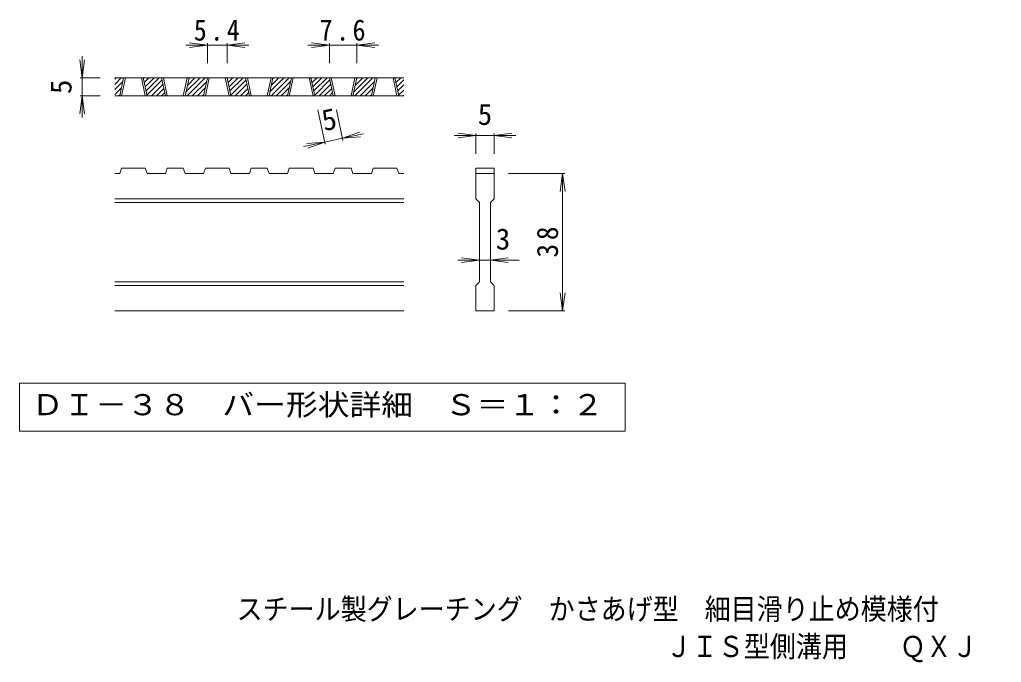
# Model space of a CAD drawing. Units: millimetres on the paper, enlarged 5 times, with parts at other scales. Extents: x -614 to 829, y -688 to 596.
# Drawn here: x -572 to 108, y -688 to -244 of the extents above; entities that cross this region are included whole.
import ezdxf
from ezdxf.enums import TextEntityAlignment as Align

# ---------------------------------------------------------------- set-up
doc = ezdxf.new("R2010")
doc.units = ezdxf.units.MM
doc.header["$LTSCALE"] = 5
doc.layers.add('D-0_通り芯', color=3, linetype='Continuous', lineweight=9)
doc.layers.add('D-4_寸法', color=7, linetype='Continuous', lineweight=9)
doc.layers.add('F-5_F-5ﾚｲﾔ', color=2, linetype='Continuous')
doc.styles.add('ＭＳ ゴシック', font='')
doc.styles.get('ＭＳ ゴシック').set_extended_font_data('MS Gothic')

msp = doc.modelspace()

# ---------------------------------------------------------------- linework, layer by layer
at = {"layer": 'D-0_通り芯'}
for p, q in [((-505.88, -288.617), (-501.347, -284.084)), ((-505.88, -285.081), (-504.882, -284.084)), ((-305.88, -284.084), (-505.88, -284.084)), ((-502.442, -296.584), (-499.767, -284.084)), ((-501.192, -296.584), (-498.517, -284.084)), ((-487.442, -284.084), (-484.767, -296.584)), ((-486.192, -284.084), (-483.517, -296.584)), ((-486.106, -284.483), (-485.707, -284.084)), ((-485.483, -287.395), (-482.172, -284.084)), ((-484.86, -290.307), (-478.636, -284.084)), ((-484.236, -293.22), (-475.1, -284.084)), ((-470.734, -296.584), (-473.409, -284.084)), ((-469.484, -296.584), (-472.159, -284.084)), ((-455.734, -284.084), (-458.409, -296.584)), ((-454.484, -284.084), (-457.159, -296.584)), ((-456.571, -293.839), (-446.816, -284.084)), ((-455.781, -296.584), (-443.281, -284.084)), ((-455.608, -289.34), (-450.352, -284.084)), ((-454.646, -284.842), (-453.887, -284.084)), ((-444.376, -296.584), (-441.701, -284.084)), ((-443.126, -296.584), (-440.451, -284.084)), ((-429.376, -284.084), (-426.701, -296.584)), ((-428.126, -284.084), (-425.451, -296.584)), ((-428.04, -284.483), (-427.641, -284.084)), ((-427.417, -287.395), (-424.106, -284.084)), ((-426.794, -290.307), (-420.57, -284.084)), ((-426.17, -293.22), (-417.034, -284.084)), ((-412.668, -296.584), (-415.343, -284.084)), ((-411.418, -296.584), (-414.093, -284.084)), ((-397.668, -284.084), (-400.343, -296.584)), ((-396.418, -284.084), (-399.093, -296.584)), ((-398.505, -293.839), (-388.75, -284.084)), ((-397.715, -296.584), (-385.215, -284.084)), ((-397.542, -289.34), (-392.286, -284.084)), ((-396.58, -284.842), (-395.821, -284.084)), ((-386.31, -296.584), (-383.635, -284.084)), ((-385.06, -296.584), (-382.385, -284.084)), ((-371.31, -284.084), (-368.635, -296.584)), ((-370.06, -284.084), (-367.385, -296.584)), ((-369.974, -284.483), (-369.575, -284.084)), ((-369.351, -287.395), (-366.04, -284.084)), ((-368.728, -290.307), (-362.504, -284.084)), ((-368.104, -293.22), (-358.968, -284.084)), ((-354.601, -296.584), (-357.276, -284.084)), ((-353.351, -296.584), (-356.026, -284.084)), ((-339.601, -284.084), (-342.276, -296.584)), ((-338.351, -284.084), (-341.026, -296.584)), ((-340.439, -293.839), (-330.684, -284.084)), ((-339.649, -296.584), (-327.149, -284.084)), ((-339.476, -289.34), (-334.22, -284.084)), ((-338.514, -284.842), (-337.755, -284.084)), ((-328.243, -296.584), (-325.568, -284.084)), ((-326.993, -296.584), (-324.318, -284.084)), ((-313.243, -284.084), (-310.568, -296.584)), ((-311.993, -284.084), (-309.318, -296.584)), ((-311.908, -284.483), (-311.509, -284.084)), ((-311.285, -287.395), (-307.973, -284.084)), ((-505.88, -292.152), (-500.299, -286.571)), ((-505.88, -295.688), (-501.262, -291.07)), ((-483.613, -296.132), (-473.084, -285.602)), ((-480.53, -296.584), (-472.46, -288.515)), ((-476.994, -296.584), (-471.837, -291.427)), ((-452.245, -296.584), (-442.233, -286.571)), ((-448.71, -296.584), (-443.195, -291.07)), ((-425.547, -296.132), (-415.018, -285.602)), ((-422.464, -296.584), (-414.394, -288.515)), ((-418.928, -296.584), (-413.771, -291.427)), ((-394.179, -296.584), (-384.167, -286.571)), ((-390.644, -296.584), (-385.129, -291.07)), ((-367.481, -296.132), (-356.952, -285.602)), ((-364.398, -296.584), (-356.328, -288.515)), ((-360.862, -296.584), (-355.705, -291.427)), ((-336.113, -296.584), (-326.101, -286.571)), ((-332.578, -296.584), (-327.063, -291.07)), ((-310.662, -290.307), (-305.88, -285.526)), ((-310.038, -293.22), (-305.88, -289.061)), ((-305.88, -296.584), (-505.88, -296.584)), ((-503.24, -296.584), (-502.224, -295.568)), ((-473.459, -296.584), (-471.214, -294.339)), ((-445.174, -296.584), (-444.158, -295.568)), ((-415.392, -296.584), (-413.148, -294.339)), ((-387.108, -296.584), (-386.092, -295.568)), ((-357.326, -296.584), (-355.082, -294.339)), ((-329.042, -296.584), (-328.026, -295.568)), ((-309.415, -296.132), (-305.88, -292.597)), ((-306.332, -296.584), (-305.88, -296.132)), ((-502.442, -350.334), (-505.88, -350.334)), ((-502.442, -350.334), (-501.192, -346.584)), ((-484.767, -346.584), (-501.192, -346.584)), ((-484.767, -346.584), (-483.517, -350.334)), ((-470.734, -350.334), (-483.517, -350.334)), ((-470.734, -350.334), (-469.484, -346.584)), ((-458.409, -346.584), (-469.484, -346.584)), ((-458.409, -346.584), (-457.159, -350.334)), ((-444.376, -350.334), (-457.159, -350.334)), ((-444.376, -350.334), (-443.126, -346.584)), ((-426.701, -346.584), (-443.126, -346.584)), ((-425.451, -350.334), (-426.701, -346.584)), ((-412.668, -350.334), (-425.451, -350.334)), ((-412.668, -350.334), (-411.418, -346.584)), ((-400.343, -346.584), (-411.418, -346.584)), ((-400.343, -346.584), (-399.093, -350.334)), ((-386.31, -350.334), (-399.093, -350.334)), ((-386.31, -350.334), (-385.06, -346.584)), ((-385.06, -346.584), (-368.635, -346.584)), ((-367.385, -350.334), (-368.635, -346.584)), ((-354.601, -350.334), (-367.385, -350.334)), ((-354.601, -350.334), (-353.351, -346.584)), ((-342.276, -346.584), (-353.351, -346.584)), ((-342.276, -346.584), (-341.026, -350.334)), ((-328.243, -350.334), (-341.026, -350.334)), ((-328.243, -350.334), (-326.993, -346.584)), ((-326.993, -346.584), (-310.568, -346.584)), ((-309.318, -350.334), (-310.568, -346.584)), ((-305.88, -350.334), (-309.318, -350.334)), ((-255.88, -346.584), (-243.38, -346.584)), ((-255.88, -346.584), (-255.88, -350.334)), ((-255.88, -350.334), (-243.38, -350.334)), ((-255.88, -367.834), (-255.88, -350.334)), ((-243.38, -346.584), (-243.38, -350.334)), ((-243.38, -350.334), (-243.38, -367.834)), ((-305.88, -367.834), (-505.88, -367.834)), ((-305.88, -370.333), (-505.88, -370.333)), ((-255.88, -367.834), (-253.38, -370.333)), ((-253.38, -425.334), (-253.38, -370.333)), ((-245.88, -370.333), (-243.38, -367.834)), ((-245.88, -370.333), (-245.88, -425.334)), ((-305.88, -425.334), (-505.88, -425.334)), ((-305.88, -427.834), (-505.88, -427.834)), ((-245.88, -425.334), (-243.38, -427.834)), ((-243.38, -427.834), (-243.38, -445.334)), ((-305.88, -445.334), (-505.88, -445.334)), ((-243.38, -445.334), (-255.88, -445.334))]:
    msp.add_line(p, q, dxfattribs=at)
msp.add_lwpolyline([(-255.88, -445.334), (-255.88, -427.834), (-253.38, -425.334)], dxfattribs=at)
at = {"layer": 'D-0_通り芯', "color": 7}
msp.add_lwpolyline([(-571.707, -495.334), (-571.707, -528.559), (-152.553, -528.559), (-152.553, -495.334)], close=True, dxfattribs=at)
at = {"layer": 'D-4_寸法'}
for p, q in [((-441.701, -261.584), (-456.701, -261.584)), ((-441.701, -261.584), (-454.094, -259.952)), ((-441.701, -261.584), (-454.094, -263.215)), ((-441.701, -260.084), (-441.701, -274.084)), ((-428.126, -261.584), (-441.701, -261.584)), ((-428.126, -261.584), (-415.732, -259.952)), ((-428.126, -260.084), (-428.126, -274.084)), ((-428.126, -261.584), (-415.732, -263.215)), ((-428.126, -261.584), (-413.126, -261.584)), ((-357.276, -261.584), (-372.276, -261.584)), ((-357.276, -261.584), (-369.67, -259.952)), ((-357.276, -261.584), (-369.67, -263.215)), ((-357.276, -260.084), (-357.276, -274.084)), ((-338.351, -261.584), (-357.276, -261.584)), ((-338.351, -261.584), (-325.958, -259.952)), ((-338.351, -260.084), (-338.351, -274.084)), ((-338.351, -261.584), (-325.958, -263.215)), ((-338.351, -261.584), (-323.351, -261.584)), ((-528.38, -284.084), (-530.012, -271.691)), ((-528.38, -284.084), (-528.38, -269.084)), ((-528.38, -284.084), (-526.748, -271.691)), ((-529.88, -284.084), (-515.88, -284.084)), ((-528.38, -284.084), (-528.38, -296.584)), ((-528.38, -296.584), (-530.012, -308.977)), ((-529.88, -296.584), (-515.88, -296.584)), ((-528.38, -296.584), (-526.748, -308.977)), ((-528.38, -296.584), (-528.38, -311.584)), ((-360.233, -330.002), (-365.292, -306.362)), ((-348.01, -327.386), (-352.509, -306.362)), ((-348.324, -325.92), (-360.547, -328.535)), ((-348.324, -325.92), (-336.546, -321.731)), ((-348.324, -325.92), (-333.656, -322.781)), ((-348.324, -325.92), (-335.864, -324.922)), ((-255.88, -324.084), (-270.88, -324.084)), ((-255.88, -324.084), (-268.273, -322.452)), ((-255.88, -324.084), (-268.273, -325.715)), ((-255.88, -322.584), (-255.88, -336.584)), ((-243.38, -324.084), (-255.88, -324.084)), ((-243.38, -324.084), (-230.987, -322.452)), ((-243.38, -322.584), (-243.38, -336.584)), ((-243.38, -324.084), (-230.987, -325.715)), ((-243.38, -324.084), (-228.38, -324.084)), ((-360.547, -328.535), (-375.215, -331.674)), ((-360.547, -328.535), (-373.007, -329.533)), ((-360.547, -328.535), (-372.324, -332.724)), ((-194.38, -350.334), (-233.38, -350.334)), ((-195.88, -350.334), (-197.512, -362.727)), ((-195.88, -350.334), (-194.249, -362.727)), ((-195.88, -445.334), (-195.88, -350.334)), ((-253.38, -410.333), (-268.38, -410.333)), ((-253.38, -410.333), (-265.773, -408.702)), ((-253.38, -410.333), (-265.773, -411.965)), ((-245.88, -410.333), (-253.38, -410.333)), ((-245.88, -410.333), (-233.487, -408.702)), ((-245.88, -410.333), (-233.487, -411.965)), ((-245.88, -410.333), (-225.88, -410.333)), ((-195.88, -445.334), (-197.512, -432.941)), ((-195.88, -445.334), (-194.249, -432.941)), ((-194.38, -445.334), (-233.38, -445.334))]:
    msp.add_line(p, q, dxfattribs=at)

# ---------------------------------------------------------------- texts
at = {"layer": 'D-0_通り芯', "color": 2, "style": 'ＭＳ ゴシック', "width": 1.1}
msp.add_text('ＤＩ－３８\u3000バー形状詳細\u3000Ｓ＝１：２', height=14.66, dxfattribs=at).set_placement((-563.38, -521.947), align=Align.BOTTOM_LEFT)
at = {"layer": 'D-4_寸法', "color": 2, "style": 'ＭＳ ゴシック'}
for rotation, p in [(90, (-531.38, -295.334)), (12.079, (-359.952, -325.34))]:
    msp.add_text('5', height=14.66, rotation=rotation, dxfattribs=at).set_placement(p, align=Align.BOTTOM_LEFT)
for s, p in [('5', (-254.63, -321.084)), ('3', (-242.13, -407.333))]:
    msp.add_text(s, height=14.66, dxfattribs=at).set_placement(p, align=Align.BOTTOM_LEFT)
at = {"layer": 'D-4_寸法', "color": 2, "char_height": 14.66, "attachment_point": 7, "style": 'ＭＳ ゴシック'}
for s, insert in [('\\T1.27;\\W0.9;5.4', (-451.163, -258.584)), ('\\T1.27;\\W0.9;7.6', (-364.064, -258.584))]:
    msp.add_mtext(s, dxfattribs=dict(at, insert=insert))
at = {"layer": 'D-4_寸法', "color": 2, "insert": (-198.88, -408.459), "char_height": 14.66, "attachment_point": 7, "rotation": 90, "style": 'ＭＳ ゴシック'}
msp.add_mtext('\\T1.27;\\W0.95;38', dxfattribs=at)
at = {"layer": 'F-5_F-5ﾚｲﾔ', "style": 'ＭＳ ゴシック', "width": 0.9}
for s, p in [('スチール製グレーチング\u3000かさあげ型\u3000細目滑り止め模様付', (-421.519, -663.336)), ('ＪＩＳ型側溝用\u3000\u3000ＱＸＪ\u3000４１３８Ａ', (-124.451, -689.209))]:
    msp.add_text(s, height=14.66, dxfattribs=at).set_placement(p, align=Align.BOTTOM_LEFT)

doc.saveas('drawing.dxf')
